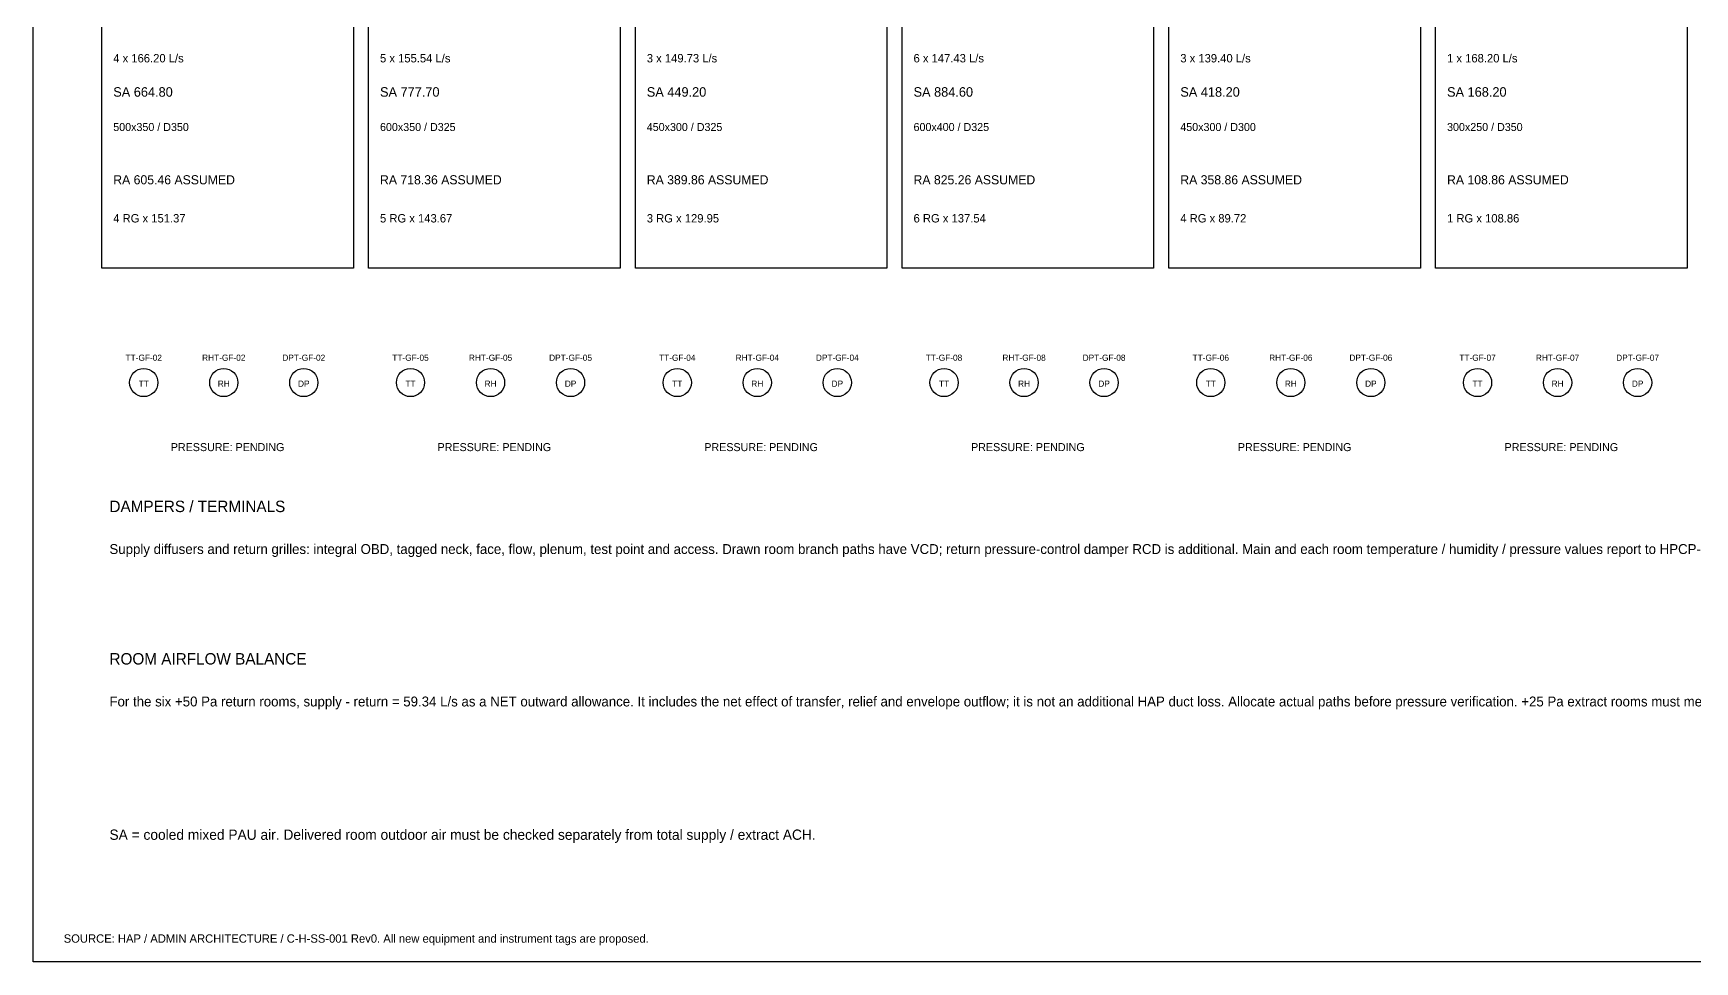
# Model space of a CAD drawing. Header units: millimetres. Extents: x 10 to 3549, y 10 to 584.
# Drawn here: x 910 to 1346, y 10 to 253.7 of the extents above; entities that cross this region are included whole.
import ezdxf
from ezdxf.enums import TextEntityAlignment as Align

# ---------------------------------------------------------------- set-up
doc = ezdxf.new("R2010")
doc.units = ezdxf.units.MM
for name, color, linetype, lineweight, true_color in [('M-DIM', 8, 'CONTINUOUS', 25, 0x5a5d63), ('M-INK', 7, 'CONTINUOUS', 25, 0x171c25), ('M-INST', 6, 'CONTINUOUS', 25, 0x764070), ('M-PENDING', 1, 'CONTINUOUS', 25, 0xa23a34), ('M-RA', 3, 'CONTINUOUS', 25, 0x1567bd), ('M-SA', 5, 'CONTINUOUS', 25, 0x239321)]:
    doc.layers.add(name, color=color, linetype=linetype, lineweight=lineweight, true_color=true_color)

msp = doc.modelspace()

# ---------------------------------------------------------------- linework, layer by layer
at = {"layer": 'M-DIM'}
for points in [[(928, 426), (994, 426), (994, 192), (928, 192)], [(998, 426), (1064, 426), (1064, 192), (998, 192)], [(1068, 426), (1134, 426), (1134, 192), (1068, 192)], [(1138, 426), (1204, 426), (1204, 192), (1138, 192)], [(1208, 426), (1274, 426), (1274, 192), (1208, 192)], [(1278, 426), (1344, 426), (1344, 192), (1278, 192)]]:
    msp.add_lwpolyline(points, close=True, dxfattribs=at)
at = {"layer": 'M-INK'}
msp.add_lwpolyline([(910, 584), (1731, 584), (1731, 10), (910, 10)], close=True, dxfattribs=at)
at = {"layer": 'M-INST'}
for centre in [(939, 162), (960, 162), (981, 162), (1009, 162), (1030, 162), (1051, 162), (1079, 162), (1100, 162), (1121, 162), (1149, 162), (1170, 162), (1191, 162), (1219, 162), (1240, 162), (1261, 162), (1289, 162), (1310, 162), (1331, 162)]:
    msp.add_circle(centre, 3.7, dxfattribs=at)

# ---------------------------------------------------------------- texts
at = {"layer": 'M-DIM'}
msp.add_text('SOURCE: HAP / ADMIN ARCHITECTURE / C-H-SS-001 Rev0. All new equipment and instrument tags are proposed.', height=2.2, dxfattribs=at).set_placement((918, 15))
at = {"layer": 'M-INK'}
for s, height, p in [('DAMPERS / TERMINALS', 3, (930, 128)), ('Supply diffusers and return grilles: integral OBD, tagged neck, face, flow, plenum, test point and access. Drawn room branch paths have VCD; return pressure-control damper RCD is additional. Main and each room temperature / humidity / pressure values report to HPCP-01. Pressure sensor reference is outdoors, not the adjacent room.', 2.6, (930, 117)), ('ROOM AIRFLOW BALANCE', 3, (930, 88)), ('For the six +50 Pa return rooms, supply - return = 59.34 L/s as a NET outward allowance. It includes the net effect of transfer, relief and envelope outflow; it is not an additional HAP duct loss. Allocate actual paths before pressure verification. +25 Pa extract rooms must meet both minimum ACH and the full room / transfer balance.', 2.6, (930, 77))]:
    msp.add_text(s, height=height, dxfattribs=at).set_placement(p)
at = {"layer": 'M-INST'}
for s, height, p in [('TT-GF-02', 1.628, (939, 167.7)), ('RHT-GF-02', 1.628, (960, 167.7)), ('DPT-GF-02', 1.628, (981, 167.7)), ('TT-GF-05', 1.628, (1009, 167.7)), ('RHT-GF-05', 1.628, (1030, 167.7)), ('DPT-GF-05', 1.628, (1051, 167.7)), ('TT-GF-04', 1.628, (1079, 167.7)), ('RHT-GF-04', 1.628, (1100, 167.7)), ('DPT-GF-04', 1.628, (1121, 167.7)), ('TT-GF-08', 1.628, (1149, 167.7)), ('RHT-GF-08', 1.628, (1170, 167.7)), ('DPT-GF-08', 1.628, (1191, 167.7)), ('TT-GF-06', 1.628, (1219, 167.7)), ('RHT-GF-06', 1.628, (1240, 167.7)), ('DPT-GF-06', 1.628, (1261, 167.7)), ('TT-GF-07', 1.628, (1289, 167.7)), ('RHT-GF-07', 1.628, (1310, 167.7)), ('DPT-GF-07', 1.628, (1331, 167.7)), ('TT', 1.628, (939, 160.89)), ('RH', 1.628, (960, 160.89)), ('DP', 1.628, (981, 160.89)), ('TT', 1.628, (1009, 160.89)), ('RH', 1.628, (1030, 160.89)), ('DP', 1.628, (1051, 160.89)), ('TT', 1.628, (1079, 160.89)), ('RH', 1.628, (1100, 160.89)), ('DP', 1.628, (1121, 160.89)), ('TT', 1.628, (1149, 160.89)), ('RH', 1.628, (1170, 160.89)), ('DP', 1.628, (1191, 160.89)), ('TT', 1.628, (1219, 160.89)), ('RH', 1.628, (1240, 160.89)), ('DP', 1.628, (1261, 160.89)), ('TT', 1.628, (1289, 160.89)), ('RH', 1.628, (1310, 160.89)), ('DP', 1.628, (1331, 160.89)), ('PRESSURE: PENDING', 2.1, (961, 144)), ('PRESSURE: PENDING', 2.1, (1031, 144)), ('PRESSURE: PENDING', 2.1, (1101, 144)), ('PRESSURE: PENDING', 2.1, (1171, 144)), ('PRESSURE: PENDING', 2.1, (1241, 144)), ('PRESSURE: PENDING', 2.1, (1311, 144))]:
    msp.add_text(s, height=height, dxfattribs=at).set_placement(p, align=Align.CENTER)
at = {"layer": 'M-PENDING'}
msp.add_text('SA = cooled mixed PAU air. Delivered room outdoor air must be checked separately from total supply / extract ACH.', height=2.7, dxfattribs=at).set_placement((930, 42))
at = {"layer": 'M-RA'}
for s, height, p in [('RA 605.46 ASSUMED', 2.4, (931, 214)), ('RA 718.36 ASSUMED', 2.4, (1001, 214)), ('RA 389.86 ASSUMED', 2.4, (1071, 214)), ('RA 825.26 ASSUMED', 2.4, (1141, 214)), ('RA 358.86 ASSUMED', 2.4, (1211, 214)), ('RA 108.86 ASSUMED', 2.4, (1281, 214)), ('4 RG x 151.37', 2.2, (931, 204)), ('5 RG x 143.67', 2.2, (1001, 204)), ('3 RG x 129.95', 2.2, (1071, 204)), ('6 RG x 137.54', 2.2, (1141, 204)), ('4 RG x 89.72', 2.2, (1211, 204)), ('1 RG x 108.86', 2.2, (1281, 204))]:
    msp.add_text(s, height=height, dxfattribs=at).set_placement(p)
at = {"layer": 'M-SA'}
for s, height, p in [('4 x 166.20 L/s', 2.2, (931, 246)), ('5 x 155.54 L/s', 2.2, (1001, 246)), ('3 x 149.73 L/s', 2.2, (1071, 246)), ('6 x 147.43 L/s', 2.2, (1141, 246)), ('3 x 139.40 L/s', 2.2, (1211, 246)), ('1 x 168.20 L/s', 2.2, (1281, 246)), ('SA 664.80', 2.5, (931, 237)), ('SA 777.70', 2.5, (1001, 237)), ('SA 449.20', 2.5, (1071, 237)), ('SA 884.60', 2.5, (1141, 237)), ('SA 418.20', 2.5, (1211, 237)), ('SA 168.20', 2.5, (1281, 237)), ('500x350 / D350', 2.1, (931, 228)), ('600x350 / D325', 2.1, (1001, 228)), ('450x300 / D325', 2.1, (1071, 228)), ('600x400 / D325', 2.1, (1141, 228)), ('450x300 / D300', 2.1, (1211, 228)), ('300x250 / D350', 2.1, (1281, 228))]:
    msp.add_text(s, height=height, dxfattribs=at).set_placement(p)

doc.saveas('drawing.dxf')
